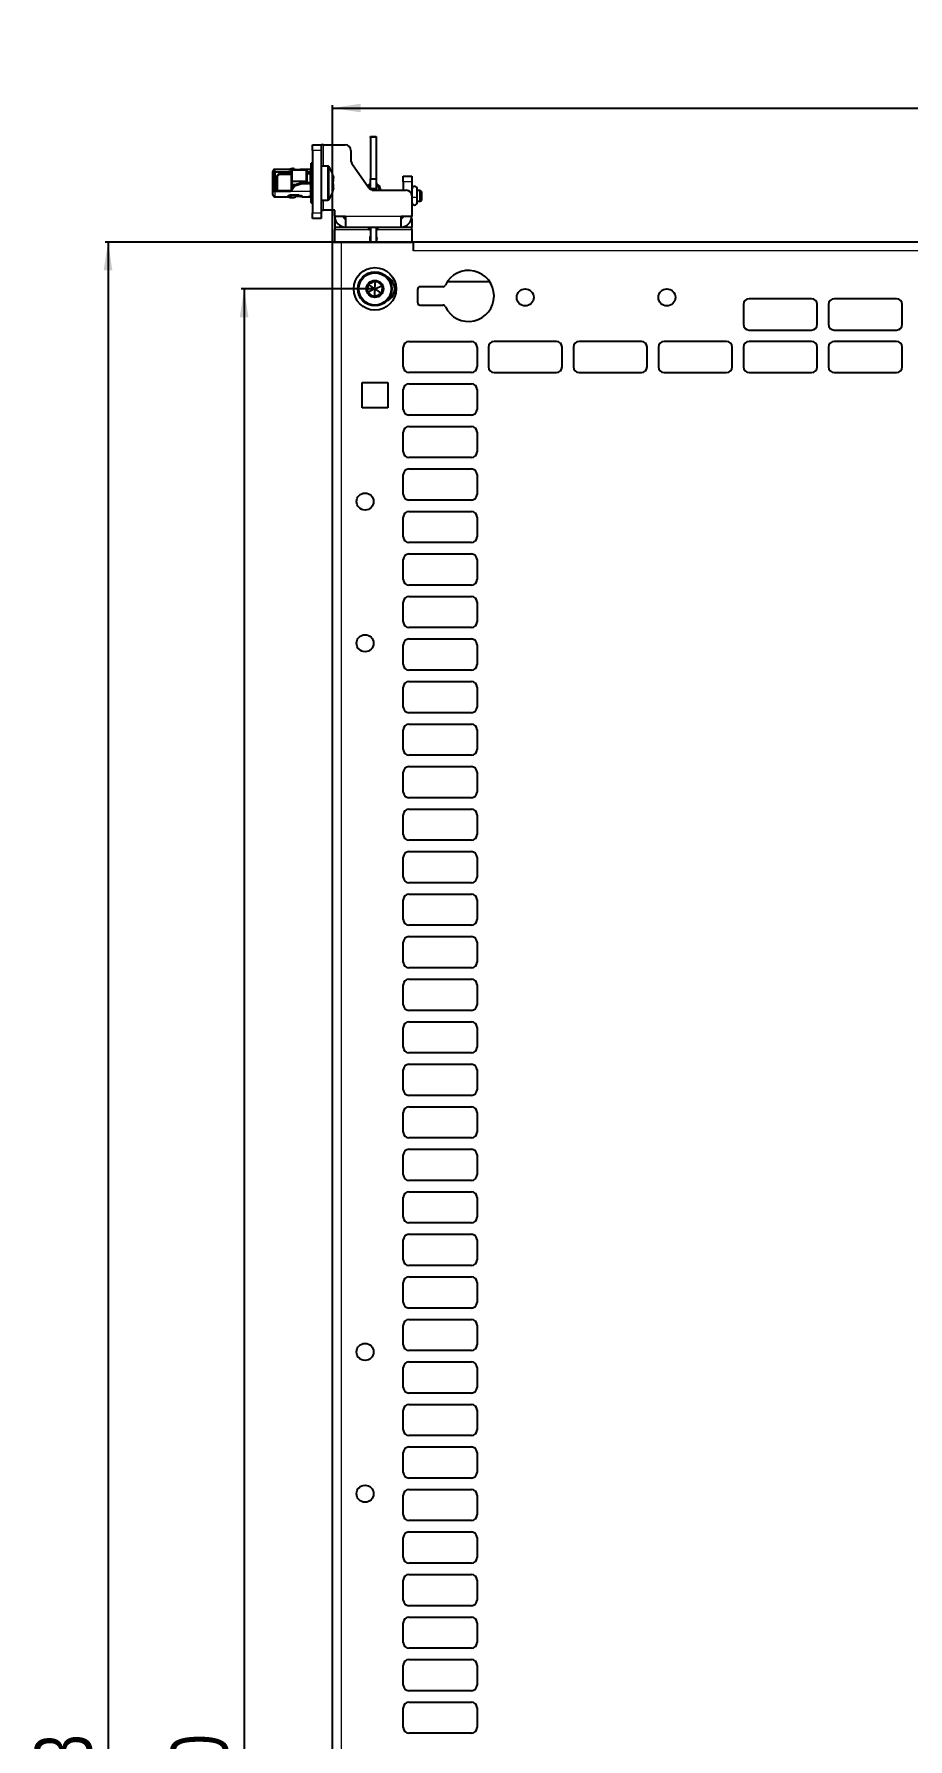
# Model space of a CAD drawing. Header units: millimetres. Extents: x -948 to 1310, y 554 to 2003.
# Drawn here: x -948 to -640, y 1317 to 1918 of the extents above; entities that cross this region are included whole.
import ezdxf

# ---------------------------------------------------------------- set-up
doc = ezdxf.new("R2010")
doc.units = ezdxf.units.MM
doc.layers.add('FORMAT', color=7, linetype='Continuous')
doc.styles.add('SLDTEXTSTYLE0', font='TXT', dxfattribs={"width": 0.75})
doc.dimstyles.new('SLDDIMSTYLE0', dxfattribs={"dimtxt": 20, "dimasz": 10, "dimexe": 0, "dimexo": 0.0625, "dimgap": 5, "dimtad": 2, "dimdec": 1, "dimrnd": 1e-09, "dimzin": 12, "dimdsep": 46, "dimtxsty": 'SLDTEXTSTYLE0', "dimsah": 1, "dimcen": 0.09, "dimadec": 0, "dimazin": 3, "dimtfac": 1, "dimtofl": 0, "dimtmove": 0, "dimatfit": 3, "dimfxl": 0, "dimfrac": 2, "dimtolj": 1, "dimtzin": 12, "dimarcsym": 0})

# ---------------------------------------------------------------- blocks, each defined once
blk = doc.blocks.new('_D')
at = {"layer": 'FORMAT'}
for p, q in [((-814.43, 1844.81), (-923.07, 1844.81)), ((-922.07, 1844.81), (-922.07, 761.79)), ((-814.43, 761.79), (-923.07, 761.79))]:
    blk.add_line(p, q, dxfattribs=at)
for points in [[(-922.07, 1844.81), (-923.61, 1834.81), (-920.54, 1834.81)], [(-922.07, 761.79), (-920.54, 771.79), (-923.61, 771.79)]]:
    blk.add_solid(points, dxfattribs=at)
at = {"layer": 'FORMAT', "insert": (-947.86, 1273.75), "char_height": 20, "attachment_point": 1, "rotation": 90, "style": 'SLDTEXTSTYLE0'}
blk.add_mtext('1083', dxfattribs=at)
blk = doc.blocks.new('_D_1')
at = {"layer": 'FORMAT'}
for p, q in [((-842.92, 1844.81), (-842.92, 1893.1)), ((-842.92, 1892.1), (43.08, 1892.1)), ((43.08, 1844.81), (43.08, 1893.1))]:
    blk.add_line(p, q, dxfattribs=at)
for points in [[(-842.92, 1892.1), (-832.92, 1890.56), (-832.92, 1893.64)], [(43.08, 1892.1), (33.08, 1893.64), (33.08, 1890.56)]]:
    blk.add_solid(points, dxfattribs=at)
at = {"layer": 'FORMAT', "insert": (-422.09, 1917.88), "char_height": 20, "attachment_point": 1, "style": 'SLDTEXTSTYLE0'}
blk.add_mtext('886', dxfattribs=at)
blk = doc.blocks.new('_D_5')
at = {"layer": 'FORMAT'}
for p, q in [((-827.93, 1828.3), (-875.07, 1828.3)), ((-874.07, 1828.3), (-874.07, 778.3)), ((-827.93, 778.3), (-875.07, 778.3))]:
    blk.add_line(p, q, dxfattribs=at)
for points in [[(-874.07, 1828.3), (-875.61, 1818.3), (-872.54, 1818.3)], [(-874.07, 778.3), (-872.54, 788.3), (-875.61, 788.3)]]:
    blk.add_solid(points, dxfattribs=at)
at = {"layer": 'FORMAT', "insert": (-899.86, 1273.75), "char_height": 20, "attachment_point": 1, "rotation": 90, "style": 'SLDTEXTSTYLE0'}
blk.add_mtext('1050', dxfattribs=at)

msp = doc.modelspace()

# ---------------------------------------------------------------- linework, layer by layer
at = {"color": 7, "linetype": 'Continuous', "lineweight": 25}
for p, q in [((-849.92, 1879.1), (-846.92, 1879.1)), ((-849.92, 1877.1), (-849.92, 1879.1)), ((-849.92, 1877.1), (-849.92, 1855.1)), ((-846.92, 1879.1), (-846.92, 1877.1)), ((-846.12, 1879.1), (-846.92, 1879.1)), ((-846.92, 1877.1), (-846.92, 1855.1)), ((-846.12, 1879.1), (-838.42, 1879.1)), ((-836.42, 1877.1), (-836.42, 1873.73)), ((-829.52, 1882.1), (-827.52, 1882.1)), ((-829.52, 1881.73), (-829.52, 1882.1)), ((-829.52, 1881.73), (-829.52, 1867.1)), ((-827.52, 1882.1), (-827.52, 1881.73)), ((-827.52, 1881.73), (-827.52, 1867.1)), ((-858.52, 1870.45), (-863.22, 1870.45)), ((-858.52, 1870.45), (-858.52, 1870.45)), ((-858.52, 1870.42), (-858.52, 1870.45)), ((-854.72, 1870.34), (-858.02, 1870.34)), ((-856, 1870.39), (-855.92, 1870.34)), ((-850.9, 1870.45), (-853.55, 1870.45)), ((-850.87, 1870.45), (-850.62, 1870.45)), ((-850.42, 1862.91), (-850.42, 1872.7)), ((-849.92, 1872.7), (-850.42, 1872.7)), ((-844.6, 1871.6), (-846.92, 1871.6)), ((-836.06, 1872.59), (-830.02, 1863.96)), ((-863.92, 1868.9), (-863.92, 1869.75)), ((-863.92, 1868.9), (-863.42, 1868.9)), ((-863.92, 1867.48), (-863.92, 1868.9)), ((-863.42, 1867.48), (-863.92, 1867.48)), ((-863.92, 1867.25), (-863.92, 1867.48)), ((-863.92, 1862.96), (-863.92, 1867.25)), ((-863.42, 1867.25), (-863.92, 1867.25)), ((-863.42, 1868.9), (-863.42, 1867.48)), ((-863.42, 1867.48), (-863.42, 1867.25)), ((-863.42, 1867.25), (-863.42, 1862.96)), ((-861.22, 1869.46), (-863.22, 1869.46)), ((-863.22, 1868.24), (-863.22, 1868.03)), ((-862.72, 1867.86), (-863.22, 1867.86)), ((-863.22, 1867.86), (-863.22, 1867.63)), ((-863.22, 1867.63), (-862.72, 1867.63)), ((-863.22, 1867.45), (-863.22, 1867.02)), ((-862.92, 1867.02), (-863.22, 1867.02)), ((-863.22, 1867.02), (-863.22, 1866.88)), ((-863.22, 1866.88), (-862.92, 1866.88)), ((-863.22, 1864.33), (-862.92, 1864.33)), ((-862.92, 1863.1), (-862.92, 1867.63)), ((-862.72, 1867.63), (-862.72, 1867.86)), ((-862.42, 1867.98), (-862.42, 1862.97)), ((-857.32, 1868.6), (-861.75, 1868.6)), ((-861.22, 1869.06), (-861.22, 1869.46)), ((-857.32, 1869.46), (-861.22, 1869.46)), ((-861.22, 1869.06), (-857.32, 1869.06)), ((-857.62, 1862.97), (-856.47, 1864.56)), ((-857.32, 1869.92), (-857.21, 1870.16)), ((-857.32, 1866.32), (-857.32, 1869.92)), ((-857.32, 1866.32), (-857.21, 1866.19)), ((-857.32, 1865.13), (-857.32, 1866.32)), ((-857.32, 1865.13), (-857.21, 1864.99)), ((-857.32, 1863.38), (-857.32, 1865.13)), ((-857.21, 1870.16), (-857.21, 1866.19)), ((-852.12, 1870.16), (-857.21, 1870.16)), ((-852.12, 1866.19), (-857.21, 1866.19)), ((-857.21, 1866.19), (-857.21, 1864.99)), ((-855.98, 1864.99), (-857.21, 1864.99)), ((-857.21, 1864.99), (-857.21, 1863.54)), ((-853.72, 1865.65), (-854.56, 1865.54)), ((-852.12, 1865.66), (-853.53, 1865.66)), ((-853.53, 1865.45), (-851.37, 1865.45)), ((-852.12, 1866.19), (-852.12, 1870.16)), ((-852.12, 1870.16), (-851.92, 1870.02)), ((-852.12, 1866.19), (-851.92, 1866.27)), ((-852.12, 1865.66), (-852.12, 1866.19)), ((-851.92, 1865.74), (-852.12, 1865.66)), ((-851.92, 1870.02), (-851.92, 1866.27)), ((-850.62, 1869.46), (-851.92, 1869.46)), ((-851.92, 1869.06), (-850.62, 1869.06)), ((-851.92, 1866.27), (-851.92, 1865.74)), ((-851.37, 1865.75), (-851.92, 1865.75)), ((-850.72, 1869.06), (-850.72, 1865.4)), ((-850.42, 1868.6), (-850.72, 1868.6)), ((-850.42, 1865.45), (-850.72, 1865.4)), ((-850.62, 1865.16), (-850.62, 1864.85)), ((-850.62, 1864.85), (-850.62, 1862.66)), ((-829.52, 1867.1), (-827.52, 1867.1)), ((-829.52, 1863.6), (-829.52, 1867.1)), ((-827.52, 1867.1), (-827.52, 1863.6)), ((-817.92, 1868.1), (-814.92, 1868.1)), ((-817.92, 1866.1), (-817.92, 1868.1)), ((-817.92, 1866.1), (-817.92, 1863.1)), ((-814.92, 1868.1), (-814.92, 1866.1)), ((-814.92, 1866.1), (-814.92, 1861.1)), ((-863.42, 1862.96), (-863.92, 1862.96)), ((-863.92, 1861.45), (-863.92, 1862.96)), ((-863.22, 1863.58), (-862.92, 1863.58)), ((-863.22, 1862.97), (-863.22, 1863.58)), ((-863.22, 1862.97), (-857.62, 1862.97)), ((-857.62, 1862.66), (-863.22, 1862.66)), ((-863.22, 1860.75), (-858.52, 1860.75)), ((-862.92, 1863.1), (-862.79, 1862.97)), ((-858.52, 1860.97), (-858.52, 1861.1)), ((-858.52, 1860.97), (-858.52, 1860.75)), ((-858.52, 1860.76), (-857.43, 1860.58)), ((-854.72, 1861.31), (-858.02, 1861.31)), ((-856.47, 1864.26), (-857.62, 1862.66)), ((-857.62, 1862.97), (-857.62, 1862.66)), ((-854.72, 1860.86), (-855.92, 1860.86)), ((-855.6, 1861.11), (-855.71, 1861.31)), ((-855.6, 1861.11), (-855.6, 1861.11)), ((-853.52, 1860.76), (-853.55, 1860.76)), ((-853.55, 1860.75), (-850.9, 1860.75)), ((-853.52, 1860.76), (-853.52, 1860.88)), ((-851.42, 1860.79), (-851.42, 1860.81)), ((-850.87, 1860.92), (-850.62, 1860.92)), ((-850.87, 1860.75), (-850.62, 1860.75)), ((-850.42, 1862.91), (-849.92, 1862.91)), ((-850.42, 1862.54), (-850.42, 1861.3)), ((-850.42, 1861.3), (-849.92, 1861.3)), ((-850.42, 1858.75), (-850.42, 1861.3)), ((-849.92, 1858.75), (-850.42, 1858.75)), ((-850.42, 1858.75), (-850.42, 1858.5)), ((-849.92, 1858.5), (-850.42, 1858.5)), ((-849.93, 1862.6), (-849.92, 1862.6)), ((-846.92, 1859.6), (-844.6, 1859.6)), ((-827.52, 1863.6), (-829.52, 1863.6)), ((-829.52, 1863.6), (-829.52, 1863.46)), ((-828.38, 1863.1), (-816.92, 1863.1)), ((-827.52, 1863.6), (-827.52, 1863.1)), ((-826.6, 1863.58), (-826.6, 1863.1)), ((-826.6, 1863.58), (-826.6, 1863.57)), ((-826, 1863.1), (-826, 1863.58)), ((-814.89, 1863), (-814.92, 1863)), ((-814.92, 1861.1), (-814.92, 1853.9)), ((-814.92, 1859.2), (-814.89, 1859.2)), ((-814.89, 1863.51), (-814.89, 1860.78)), ((-814.89, 1860.78), (-814.89, 1858.81)), ((-812.99, 1860.78), (-812.99, 1863.51)), ((-811.97, 1863), (-812.99, 1863)), ((-812.99, 1858.81), (-812.99, 1860.78)), ((-812.99, 1859.2), (-811.97, 1859.2)), ((-811.47, 1862.71), (-811.97, 1863)), ((-811.97, 1859.2), (-811.97, 1863)), ((-811.97, 1859.2), (-811.47, 1859.49)), ((-811.47, 1862.71), (-811.47, 1859.49)), ((-849.92, 1853.1), (-849.92, 1855.1)), ((-846.92, 1853.1), (-849.92, 1853.1)), ((-846.92, 1856.1), (-846.12, 1856.1)), ((-846.92, 1855.1), (-846.92, 1853.1)), ((-842.12, 1856.1), (-846.12, 1856.1)), ((-842.12, 1853.9), (-842.12, 1856.1)), ((-842.12, 1853.9), (-838.32, 1853.9)), ((-842.12, 1853.1), (-842.12, 1850.1)), ((-842.04, 1853.1), (-842.12, 1853.1)), ((-838.32, 1853.9), (-838.32, 1850.1)), ((-818.72, 1853.9), (-814.92, 1853.9)), ((-818.72, 1850.1), (-818.72, 1853.9)), ((-814.92, 1853.1), (-815.01, 1853.1)), ((-814.92, 1853.1), (-814.92, 1850.1)), ((-842.12, 1850.1), (-838.32, 1850.1)), ((-842.12, 1850.1), (-842.12, 1849.3)), ((-842.12, 1844.8), (-842.12, 1849.3)), ((-838.32, 1850.1), (-830.02, 1850.1)), ((-830.02, 1850.1), (-827.02, 1850.1)), ((-830.02, 1849.3), (-830.02, 1850.1)), ((-830.02, 1849.3), (-829.52, 1849.3)), ((-829.52, 1850.1), (-829.52, 1844.8)), ((-827.52, 1850.1), (-827.52, 1844.8)), ((-827.52, 1849.3), (-827.02, 1849.3)), ((-827.02, 1850.1), (-818.72, 1850.1)), ((-827.02, 1850.1), (-827.02, 1849.3)), ((-818.72, 1850.1), (-814.92, 1850.1)), ((-814.92, 1849.3), (-814.92, 1850.1)), ((-814.92, 1849.3), (-814.92, 1844.8)), ((-842.92, 761.8), (-842.92, 1844.8)), ((-842.92, 1844.8), (-839.82, 1844.8)), ((-839.82, 1844.8), (-814.42, 1844.8)), ((-814.42, 1844.8), (-814.42, 1844.81)), ((14.58, 1844.81), (-814.42, 1844.81)), ((-814.42, 1844.8), (-814.42, 1841.71)), ((-827.92, 1828.3), (-830.54, 1827.08)), ((-827.92, 1828.3), (-830.29, 1829.96)), ((-827.92, 1828.3), (-828.18, 1825.43)), ((-827.92, 1828.3), (-827.67, 1831.18)), ((-827.92, 1828.3), (-825.31, 1829.52)), ((-827.92, 1828.3), (-825.56, 1826.65)), ((-803.98, 1829.06), (-811.92, 1829.06)), ((-787.44, 1830.81), (-802.41, 1830.81)), ((-812.92, 1828.06), (-812.92, 1823.56)), ((-811.92, 1822.56), (-803.98, 1822.56)), ((-697.92, 1822.8), (-697.92, 1815.8)), ((-673.92, 1824.8), (-695.92, 1824.8)), ((-671.92, 1815.8), (-671.92, 1822.8)), ((-667.92, 1822.8), (-667.92, 1815.8)), ((-643.92, 1824.8), (-665.92, 1824.8)), ((-641.92, 1815.8), (-641.92, 1822.8)), ((-695.92, 1813.8), (-673.92, 1813.8)), ((-665.92, 1813.8), (-643.92, 1813.8)), ((-817.92, 1800.8), (-817.92, 1807.8)), ((-815.92, 1809.8), (-793.92, 1809.8)), ((-791.92, 1807.8), (-791.92, 1800.8)), ((-787.92, 1807.8), (-787.92, 1800.8)), ((-763.92, 1809.8), (-785.92, 1809.8)), ((-761.92, 1800.8), (-761.92, 1807.8)), ((-757.92, 1807.8), (-757.92, 1800.8)), ((-733.92, 1809.8), (-755.92, 1809.8)), ((-731.92, 1800.8), (-731.92, 1807.8)), ((-727.92, 1807.8), (-727.92, 1800.8)), ((-703.92, 1809.8), (-725.92, 1809.8)), ((-701.92, 1800.8), (-701.92, 1807.8)), ((-697.92, 1807.8), (-697.92, 1800.8)), ((-673.92, 1809.8), (-695.92, 1809.8)), ((-671.92, 1800.8), (-671.92, 1807.8)), ((-667.92, 1807.8), (-667.92, 1800.8)), ((-643.92, 1809.8), (-665.92, 1809.8)), ((-641.92, 1800.8), (-641.92, 1807.8)), ((-793.92, 1798.8), (-815.92, 1798.8)), ((-785.92, 1798.8), (-763.92, 1798.8)), ((-755.92, 1798.8), (-733.92, 1798.8)), ((-725.92, 1798.8), (-703.92, 1798.8)), ((-695.92, 1798.8), (-673.92, 1798.8)), ((-665.92, 1798.8), (-643.92, 1798.8)), ((-832.42, 1795.3), (-823.42, 1795.3)), ((-832.42, 1786.3), (-832.42, 1795.3)), ((-823.42, 1795.3), (-823.42, 1786.3)), ((-817.92, 1785.8), (-817.92, 1792.8)), ((-815.92, 1794.8), (-793.92, 1794.8)), ((-791.92, 1792.8), (-791.92, 1785.8)), ((-823.42, 1786.3), (-832.42, 1786.3)), ((-793.92, 1783.8), (-815.92, 1783.8)), ((-817.92, 1770.8), (-817.92, 1777.8)), ((-815.92, 1779.8), (-793.92, 1779.8)), ((-791.92, 1777.8), (-791.92, 1770.8)), ((-793.92, 1768.8), (-815.92, 1768.8)), ((-817.92, 1755.8), (-817.92, 1762.8)), ((-815.92, 1764.8), (-793.92, 1764.8)), ((-791.92, 1762.8), (-791.92, 1755.8)), ((-793.92, 1753.8), (-815.92, 1753.8)), ((-817.92, 1740.8), (-817.92, 1747.8)), ((-815.92, 1749.8), (-793.92, 1749.8)), ((-791.92, 1747.8), (-791.92, 1740.8)), ((-793.92, 1738.8), (-815.92, 1738.8)), ((-817.92, 1725.8), (-817.92, 1732.8)), ((-815.92, 1734.8), (-793.92, 1734.8)), ((-791.92, 1732.8), (-791.92, 1725.8)), ((-793.92, 1723.8), (-815.92, 1723.8)), ((-817.92, 1710.8), (-817.92, 1717.8)), ((-815.92, 1719.8), (-793.92, 1719.8)), ((-791.92, 1717.8), (-791.92, 1710.8)), ((-793.92, 1708.8), (-815.92, 1708.8)), ((-817.92, 1695.8), (-817.92, 1702.8)), ((-815.92, 1704.8), (-793.92, 1704.8)), ((-791.92, 1702.8), (-791.92, 1695.8)), ((-793.92, 1693.8), (-815.92, 1693.8)), ((-817.92, 1680.8), (-817.92, 1687.8)), ((-815.92, 1689.8), (-793.92, 1689.8)), ((-791.92, 1687.8), (-791.92, 1680.8)), ((-793.92, 1678.8), (-815.92, 1678.8)), ((-817.92, 1665.8), (-817.92, 1672.8)), ((-815.92, 1674.8), (-793.92, 1674.8)), ((-791.92, 1672.8), (-791.92, 1665.8)), ((-793.92, 1663.8), (-815.92, 1663.8)), ((-817.92, 1650.8), (-817.92, 1657.8)), ((-815.92, 1659.8), (-793.92, 1659.8)), ((-791.92, 1657.8), (-791.92, 1650.8)), ((-793.92, 1648.8), (-815.92, 1648.8)), ((-817.92, 1635.8), (-817.92, 1642.8)), ((-815.92, 1644.8), (-793.92, 1644.8)), ((-791.92, 1642.8), (-791.92, 1635.8)), ((-793.92, 1633.8), (-815.92, 1633.8)), ((-815.92, 1629.8), (-793.92, 1629.8)), ((-817.92, 1620.8), (-817.92, 1627.8)), ((-791.92, 1627.8), (-791.92, 1620.8)), ((-793.92, 1618.8), (-815.92, 1618.8)), ((-817.92, 1605.8), (-817.92, 1612.8)), ((-815.92, 1614.8), (-793.92, 1614.8)), ((-791.92, 1612.8), (-791.92, 1605.8)), ((-793.92, 1603.8), (-815.92, 1603.8)), ((-815.92, 1599.8), (-793.92, 1599.8)), ((-817.92, 1590.8), (-817.92, 1597.8)), ((-791.92, 1597.8), (-791.92, 1590.8)), ((-793.92, 1588.8), (-815.92, 1588.8)), ((-817.92, 1575.8), (-817.92, 1582.8)), ((-815.92, 1584.8), (-793.92, 1584.8)), ((-791.92, 1582.8), (-791.92, 1575.8)), ((-793.92, 1573.8), (-815.92, 1573.8)), ((-815.92, 1569.8), (-793.92, 1569.8)), ((-817.92, 1560.8), (-817.92, 1567.8)), ((-791.92, 1567.8), (-791.92, 1560.8)), ((-793.92, 1558.8), (-815.92, 1558.8)), ((-817.92, 1545.8), (-817.92, 1552.8)), ((-815.92, 1554.8), (-793.92, 1554.8)), ((-791.92, 1552.8), (-791.92, 1545.8)), ((-793.92, 1543.8), (-815.92, 1543.8)), ((-815.92, 1539.8), (-793.92, 1539.8)), ((-817.92, 1530.8), (-817.92, 1537.8)), ((-791.92, 1537.8), (-791.92, 1530.8)), ((-793.92, 1528.8), (-815.92, 1528.8)), ((-817.92, 1515.8), (-817.92, 1522.8)), ((-815.92, 1524.8), (-793.92, 1524.8)), ((-791.92, 1522.8), (-791.92, 1515.8)), ((-793.92, 1513.8), (-815.92, 1513.8)), ((-815.92, 1509.8), (-793.92, 1509.8)), ((-817.92, 1500.8), (-817.92, 1507.8)), ((-791.92, 1507.8), (-791.92, 1500.8)), ((-793.92, 1498.8), (-815.92, 1498.8)), ((-817.92, 1485.8), (-817.92, 1492.8)), ((-815.92, 1494.8), (-793.92, 1494.8)), ((-791.92, 1492.8), (-791.92, 1485.8)), ((-793.92, 1483.8), (-815.92, 1483.8)), ((-815.92, 1479.8), (-793.92, 1479.8)), ((-817.92, 1470.8), (-817.92, 1477.8)), ((-791.92, 1477.8), (-791.92, 1470.8)), ((-793.92, 1468.8), (-815.92, 1468.8)), ((-817.92, 1455.8), (-817.92, 1462.8)), ((-815.92, 1464.8), (-793.92, 1464.8)), ((-791.92, 1462.8), (-791.92, 1455.8)), ((-793.92, 1453.8), (-815.92, 1453.8)), ((-815.92, 1449.8), (-793.92, 1449.8)), ((-817.92, 1440.8), (-817.92, 1447.8)), ((-791.92, 1447.8), (-791.92, 1440.8)), ((-793.92, 1438.8), (-815.92, 1438.8)), ((-817.92, 1425.8), (-817.92, 1432.8)), ((-815.92, 1434.8), (-793.92, 1434.8)), ((-791.92, 1432.8), (-791.92, 1425.8)), ((-793.92, 1423.8), (-815.92, 1423.8)), ((-815.92, 1419.8), (-793.92, 1419.8)), ((-817.92, 1410.8), (-817.92, 1417.8)), ((-791.92, 1417.8), (-791.92, 1410.8)), ((-793.92, 1408.8), (-815.92, 1408.8)), ((-817.92, 1395.8), (-817.92, 1402.8)), ((-815.92, 1404.8), (-793.92, 1404.8)), ((-791.92, 1402.8), (-791.92, 1395.8)), ((-793.92, 1393.8), (-815.92, 1393.8)), ((-815.92, 1389.8), (-793.92, 1389.8)), ((-817.92, 1380.8), (-817.92, 1387.8)), ((-791.92, 1387.8), (-791.92, 1380.8)), ((-793.92, 1378.8), (-815.92, 1378.8)), ((-817.92, 1365.8), (-817.92, 1372.8)), ((-815.92, 1374.8), (-793.92, 1374.8)), ((-791.92, 1372.8), (-791.92, 1365.8)), ((-793.92, 1363.8), (-815.92, 1363.8)), ((-815.92, 1359.8), (-793.92, 1359.8)), ((-817.92, 1350.8), (-817.92, 1357.8)), ((-791.92, 1357.8), (-791.92, 1350.8)), ((-793.92, 1348.8), (-815.92, 1348.8)), ((-817.92, 1335.8), (-817.92, 1342.8)), ((-815.92, 1344.8), (-793.92, 1344.8)), ((-791.92, 1342.8), (-791.92, 1335.8)), ((-793.92, 1333.8), (-815.92, 1333.8)), ((-815.92, 1329.8), (-793.92, 1329.8)), ((-817.92, 1320.8), (-817.92, 1327.8)), ((-791.92, 1327.8), (-791.92, 1320.8)), ((-793.92, 1318.8), (-815.92, 1318.8))]:
    msp.add_line(p, q, dxfattribs=at)
at = {"color": 8, "linetype": 'Continuous', "lineweight": 18}
for p, q in [((-846.92, 1877.1), (-849.92, 1877.1)), ((-846.12, 1871.6), (-846.12, 1879.1)), ((-827.52, 1881.73), (-829.52, 1881.73)), ((-863.22, 1870.45), (-863.22, 1869.46)), ((-856.03, 1870.34), (-856, 1870.39)), ((-850.62, 1869.46), (-850.62, 1870.45)), ((-844.6, 1871.6), (-844.6, 1859.6)), ((-844.16, 1871.37), (-844.16, 1859.83)), ((-856.47, 1864.56), (-856.47, 1864.26)), ((-853.72, 1865.43), (-853.72, 1865.65)), ((-853.53, 1865.66), (-853.53, 1865.45)), ((-851.37, 1865.45), (-851.37, 1865.75)), ((-850.62, 1868.6), (-850.62, 1869.06)), ((-814.92, 1866.1), (-817.92, 1866.1)), ((-863.22, 1862.66), (-863.22, 1860.75)), ((-850.62, 1862.66), (-857.62, 1862.66)), ((-854.72, 1860.86), (-854.72, 1861.31)), ((-850.87, 1860.92), (-850.87, 1860.75)), ((-850.62, 1860.92), (-850.62, 1862.66)), ((-846.12, 1856.1), (-846.12, 1859.6)), ((-849.92, 1855.1), (-846.92, 1855.1)), ((-838.32, 1853.9), (-818.72, 1853.9)), ((-842.12, 1849.3), (-830.02, 1849.3)), ((-827.02, 1849.3), (-814.92, 1849.3)), ((-839.82, 1844.8), (-839.82, 761.8)), ((14.58, 1841.71), (-814.42, 1841.71))]:
    msp.add_line(p, q, dxfattribs=at)
at = {"color": 7, "linetype": 'Continuous', "lineweight": 25, "flags": 128}
for points in [[(-863.42, 1868.12), (-863.42, 1868.14), (-863.41, 1868.16), (-863.39, 1868.18), (-863.37, 1868.2), (-863.34, 1868.22), (-863.3, 1868.23), (-863.26, 1868.24), (-863.22, 1868.24)], [(-850.42, 1869.09), (-850.49, 1869.07), (-850.62, 1869.06)], [(-863.42, 1863.09), (-863.42, 1863.06), (-863.41, 1863.04), (-863.39, 1863.02), (-863.37, 1863), (-863.34, 1862.99), (-863.3, 1862.98), (-863.26, 1862.97), (-863.22, 1862.97)], [(-850.42, 1862.95), (-850.49, 1862.96), (-850.62, 1862.97)], [(-850.42, 1862.54), (-850.43, 1862.57), (-850.44, 1862.59), (-850.46, 1862.61), (-850.48, 1862.63), (-850.51, 1862.64), (-850.55, 1862.66), (-850.59, 1862.66), (-850.62, 1862.66)], [(-827.52, 1846.8), (-827.37, 1846.53), (-827.27, 1846.05)], [(-827.27, 1846.05), (-827.37, 1845.57), (-827.52, 1845.3)]]:
    msp.add_lwpolyline(points, dxfattribs=at)
at = {"color": 8, "linetype": 'Continuous', "lineweight": 18, "flags": 128}
msp.add_lwpolyline([(-826.6, 1863.57), (-826.6, 1863.57), (-826.57, 1863.5), (-826.5, 1863.44), (-826.4, 1863.41), (-826.29, 1863.4), (-826.17, 1863.41), (-826.08, 1863.46), (-826.02, 1863.52), (-826, 1863.58)], dxfattribs=at)
at = {"color": 7, "linetype": 'Continuous', "lineweight": 25}
for centre, radius in [((-827.92, 1828.3), 7.5), ((-827.92, 1828.3), 6), ((-827.92, 1828.3), 5.7), ((-827.92, 1828.3), 3), ((-774.92, 1825.31), 3), ((-724.92, 1825.31), 3), ((-831.42, 1753.3), 3), ((-831.42, 1703.3), 3), ((-831.42, 1453.3), 3), ((-831.42, 1403.3), 3)]:
    msp.add_circle(centre, radius, dxfattribs=at)
for centre, radius, start, end in [((-838.42, 1877.1), 2, 0, 90), ((-863.22, 1869.75), 0.7, 90, 180), ((-850.62, 1870.65), 0.2, 269.9998, 359.9998), ((-844.6, 1871.06), 0.54, 35.25153, 90), ((-852.32, 1865.6), 10, 10.88492, 35.25153), ((-834.42, 1873.73), 2, 180, 214.99202), ((-863.29, 1868.82), 0.641, 84.2482, 172.76341), ((-863.24, 1868.88), 0.183, 84.2482, 172.76341), ((-853.53, 1864.52), 0.932, 89.97001, 102.02775), ((-851.31, 1865.07), 0.687, 7.23659, 95.7518), ((-851.31, 1864.77), 0.687, 7.23659, 95.7518), ((-850.61, 1869.64), 0.183, 264.2482, 352.76341), ((-813.94, 1863.51), 0.95, 0, 180), ((-863.22, 1861.45), 0.7, 180, 270), ((-863.31, 1863.37), 0.71, 215.13134, 277.00891), ((-850.62, 1860.73), 0.197, 1.0398, 91.00336), ((-850.62, 1860.55), 0.2, 0.0002, 90.0002), ((-850.38, 1862.46), 0.46, 10.17904, 76.87192), ((-844.6, 1860.14), 0.54, 270, 324.74847), ((-852.32, 1865.6), 10, 324.74847, 349.02158), ((-828.38, 1865.1), 2, 214.99202, 270), ((-816.92, 1861.1), 2, 0, 90), ((-813.94, 1858.81), 0.95, 180, 0), ((-838.32, 1853.9), 3.8, 180, 270), ((-838.32, 1853.9), 0.8, 180, 270), ((-818.72, 1853.9), 3.8, 270, 0), ((-818.72, 1853.9), 0.8, 270, 0), ((-828.52, 1846.05), 1.25, 143.1301, 216.8699), ((-794.92, 1825.81), 9, 205.15066, 154.84934), ((-825.42, 1828.3), 4.5, 294.97497, 65.02503), ((-811.92, 1828.06), 1, 90, 180), ((-803.98, 1830.06), 1, 270, 334.84934), ((-811.92, 1823.56), 1, 180, 270), ((-803.98, 1821.56), 1, 25.15066, 90), ((-695.92, 1822.8), 2, 90, 180), ((-673.92, 1822.8), 2, 0, 90), ((-665.92, 1822.8), 2, 90, 180), ((-643.92, 1822.8), 2, 0, 90), ((-695.92, 1815.8), 2, 180, 270), ((-673.92, 1815.8), 2, 270, 0), ((-665.92, 1815.8), 2, 180, 270), ((-643.92, 1815.8), 2, 270, 0), ((-815.92, 1807.8), 2, 90, 180), ((-793.92, 1807.8), 2, 0, 90), ((-785.92, 1807.8), 2, 90, 180), ((-763.92, 1807.8), 2, 0, 90), ((-755.92, 1807.8), 2, 90, 180), ((-733.92, 1807.8), 2, 0, 90), ((-725.92, 1807.8), 2, 90, 180), ((-703.92, 1807.8), 2, 0, 90), ((-695.92, 1807.8), 2, 90, 180), ((-673.92, 1807.8), 2, 0, 90), ((-665.92, 1807.8), 2, 90, 180), ((-643.92, 1807.8), 2, 0, 90), ((-815.92, 1800.8), 2, 180, 270), ((-793.92, 1800.8), 2, 270, 360), ((-785.92, 1800.8), 2, 180, 270), ((-763.92, 1800.8), 2, 270, 0), ((-755.92, 1800.8), 2, 180, 270), ((-733.92, 1800.8), 2, 270, 0), ((-725.92, 1800.8), 2, 180, 270), ((-703.92, 1800.8), 2, 270, 0), ((-695.92, 1800.8), 2, 180, 270), ((-673.92, 1800.8), 2, 270, 0), ((-665.92, 1800.8), 2, 180, 270), ((-643.92, 1800.8), 2, 270, 0), ((-815.92, 1792.8), 2, 90, 180), ((-793.92, 1792.8), 2, 0, 90), ((-815.92, 1785.8), 2, 180, 270), ((-793.92, 1785.8), 2, 270, 0), ((-815.92, 1777.8), 2, 90, 180), ((-793.92, 1777.8), 2, 0, 90), ((-815.92, 1770.8), 2, 180, 270), ((-793.92, 1770.8), 2, 270, 0), ((-815.92, 1762.8), 2, 90, 180), ((-793.92, 1762.8), 2, 0, 90), ((-815.92, 1755.8), 2, 180, 270), ((-793.92, 1755.8), 2, 270, 0), ((-815.92, 1747.8), 2, 90, 180), ((-793.92, 1747.8), 2, 0, 90), ((-815.92, 1740.8), 2, 180, 270), ((-793.92, 1740.8), 2, 270, 0), ((-815.92, 1732.8), 2, 90, 180), ((-793.92, 1732.8), 2, 0, 90), ((-815.92, 1725.8), 2, 180, 270), ((-793.92, 1725.8), 2, 270, 0), ((-815.92, 1717.8), 2, 90, 180), ((-793.92, 1717.8), 2, 0, 90), ((-815.92, 1710.8), 2, 180, 270), ((-793.92, 1710.8), 2, 270, 0), ((-815.92, 1702.8), 2, 90, 180), ((-793.92, 1702.8), 2, 0, 90), ((-815.92, 1695.8), 2, 180, 270), ((-793.92, 1695.8), 2, 270, 0), ((-815.92, 1687.8), 2, 90, 180), ((-793.92, 1687.8), 2, 0, 90), ((-815.92, 1680.8), 2, 180, 270), ((-793.92, 1680.8), 2, 270, 0), ((-815.92, 1672.8), 2, 90, 180), ((-793.92, 1672.8), 2, 0, 90), ((-815.92, 1665.8), 2, 180, 270), ((-793.92, 1665.8), 2, 270, 0), ((-815.92, 1657.8), 2, 90, 180), ((-793.92, 1657.8), 2, 0, 90), ((-815.92, 1650.8), 2, 180, 270), ((-793.92, 1650.8), 2, 270, 0), ((-815.92, 1642.8), 2, 90, 180), ((-793.92, 1642.8), 2, 0, 90), ((-815.92, 1635.8), 2, 180, 270), ((-793.92, 1635.8), 2, 270, 0), ((-815.92, 1627.8), 2, 90, 180), ((-793.92, 1627.8), 2, 0, 90), ((-815.92, 1620.8), 2, 180, 270), ((-793.92, 1620.8), 2, 270, 0), ((-815.92, 1612.8), 2, 90, 180), ((-793.92, 1612.8), 2, 0, 90), ((-815.92, 1605.8), 2, 180, 270), ((-793.92, 1605.8), 2, 270, 0), ((-815.92, 1597.8), 2, 90, 180), ((-793.92, 1597.8), 2, 0, 90), ((-815.92, 1590.8), 2, 180, 270), ((-793.92, 1590.8), 2, 270, 0), ((-815.92, 1582.8), 2, 90, 180), ((-793.92, 1582.8), 2, 0, 90), ((-815.92, 1575.8), 2, 180, 270), ((-793.92, 1575.8), 2, 270, 0), ((-815.92, 1567.8), 2, 90, 180), ((-793.92, 1567.8), 2, 0, 90), ((-815.92, 1560.8), 2, 180, 270), ((-793.92, 1560.8), 2, 270, 0), ((-815.92, 1552.8), 2, 90, 180), ((-793.92, 1552.8), 2, 0, 90), ((-815.92, 1545.8), 2, 180, 270), ((-793.92, 1545.8), 2, 270, 0), ((-815.92, 1537.8), 2, 90, 180), ((-793.92, 1537.8), 2, 0, 90), ((-815.92, 1530.8), 2, 180, 270), ((-793.92, 1530.8), 2, 270, 0), ((-815.92, 1522.8), 2, 90, 180), ((-793.92, 1522.8), 2, 0, 90), ((-815.92, 1515.8), 2, 180, 270), ((-793.92, 1515.8), 2, 270, 0), ((-815.92, 1507.8), 2, 90, 180), ((-793.92, 1507.8), 2, 0, 90), ((-815.92, 1500.8), 2, 180, 270), ((-793.92, 1500.8), 2, 270, 0), ((-815.92, 1492.8), 2, 90, 180), ((-793.92, 1492.8), 2, 0, 90), ((-815.92, 1485.8), 2, 180, 270), ((-793.92, 1485.8), 2, 270, 0), ((-815.92, 1477.8), 2, 90, 180), ((-793.92, 1477.8), 2, 0, 90), ((-815.92, 1470.8), 2, 180, 270), ((-793.92, 1470.8), 2, 270, 0), ((-815.92, 1462.8), 2, 90, 180), ((-793.92, 1462.8), 2, 0, 90), ((-815.92, 1455.8), 2, 180, 270), ((-793.92, 1455.8), 2, 270, 0), ((-815.92, 1447.8), 2, 90, 180), ((-793.92, 1447.8), 2, 0, 90), ((-815.92, 1440.8), 2, 180, 270), ((-793.92, 1440.8), 2, 270, 0), ((-815.92, 1432.8), 2, 90, 180), ((-793.92, 1432.8), 2, 0, 90), ((-815.92, 1425.8), 2, 180, 270), ((-793.92, 1425.8), 2, 270, 0), ((-815.92, 1417.8), 2, 90, 180), ((-793.92, 1417.8), 2, 0, 90), ((-815.92, 1410.8), 2, 180, 270), ((-793.92, 1410.8), 2, 270, 0), ((-815.92, 1402.8), 2, 90, 180), ((-793.92, 1402.8), 2, 0, 90), ((-815.92, 1395.8), 2, 180, 270), ((-793.92, 1395.8), 2, 270, 0), ((-815.92, 1387.8), 2, 90, 180), ((-793.92, 1387.8), 2, 0, 90), ((-815.92, 1380.8), 2, 180, 270), ((-793.92, 1380.8), 2, 270, 0), ((-815.92, 1372.8), 2, 90, 180), ((-793.92, 1372.8), 2, 0, 90), ((-815.92, 1365.8), 2, 180, 270), ((-793.92, 1365.8), 2, 270, 0), ((-815.92, 1357.8), 2, 90, 180), ((-793.92, 1357.8), 2, 0, 90), ((-815.92, 1350.8), 2, 180, 270), ((-793.92, 1350.8), 2, 270, 0), ((-815.92, 1342.8), 2, 90, 180), ((-793.92, 1342.8), 2, 0, 90), ((-815.92, 1335.8), 2, 180, 270), ((-793.92, 1335.8), 2, 270, 0), ((-815.92, 1327.8), 2, 90, 180), ((-793.92, 1327.8), 2, 0, 90), ((-815.92, 1320.8), 2, 180, 270), ((-793.92, 1320.8), 2, 270, 0)]:
    msp.add_arc(centre, radius, start, end, dxfattribs=at)
at = {"color": 8, "linetype": 'Continuous', "lineweight": 18}
for centre, start, end in [((-814.17, 1862.19), 243.08911, 278.36945), ((-813.71, 1862.19), 261.63055, 296.91089)]:
    msp.add_arc(centre, 1.59, start, end, dxfattribs=at)
at = {"color": 7, "linetype": 'Continuous', "lineweight": 25}
msp.add_ellipse((-853.53, 1865.32), major_axis=(0.75, 0), ratio=0.445831, start_param=1.570796, end_param=1.83344, dxfattribs=at)
for points, knots in [([(-858.52, 1870.45), (-858.03, 1870.57), (-857.35, 1870.72), (-856.46, 1870.7), (-856.16, 1870.49), (-856, 1870.39)], [0, 0, 0, 0, 0.587693, 0.790818, 1, 1, 1, 1]), ([(-858.02, 1870.34), (-858.08, 1870.34), (-858.19, 1870.34), (-858.34, 1870.36), (-858.46, 1870.39), (-858.52, 1870.41), (-858.52, 1870.42), (-858.52, 1870.42)], [0, 0, 0, 0, 0.214445, 0.428893, 0.643239, 0.857188, 1, 1, 1, 1]), ([(-856.42, 1870.62), (-856.48, 1870.65), (-856.57, 1870.7), (-856.72, 1870.73), (-856.95, 1870.72), (-857.25, 1870.65), (-857.51, 1870.61), (-857.6, 1870.6)], [0, 0, 0, 0, 0.1959601, 0.2923906, 0.38871, 0.7887313, 1, 1, 1, 1]), ([(-853.55, 1870.45), (-853.56, 1870.45), (-853.58, 1870.45), (-853.76, 1870.42), (-854.06, 1870.38), (-854.4, 1870.35), (-854.63, 1870.34), (-854.72, 1870.34)], [0, 0, 0, 0, 0.1326214, 0.3673445, 0.5984034, 0.8309546, 1, 1, 1, 1]), ([(-863.22, 1869.46), (-863.22, 1869.2), (-863.22, 1868.72), (-863.22, 1868.12), (-863.22, 1867.86)], [0, 0, 0, 0, 0.559866, 1, 1, 1, 1]), ([(-863.22, 1862.97), (-863.22, 1863.16), (-863.22, 1863.57), (-863.22, 1864.07), (-863.22, 1864.33)], [0, 0, 0, 0, 0.464597, 1, 1, 1, 1]), ([(-861.22, 1869.46), (-861.5, 1869.2), (-862, 1868.72), (-862.5, 1868.12), (-862.72, 1867.86)], [0, 0, 0, 0, 0.559911, 1, 1, 1, 1]), ([(-861.22, 1869.06), (-861.5, 1868.83), (-862, 1868.41), (-862.5, 1867.87), (-862.72, 1867.63)], [0, 0, 0, 0, 0.559868, 1, 1, 1, 1]), ([(-856.47, 1864.56), (-856.35, 1864.69), (-856.11, 1864.96), (-855.44, 1865.3), (-854.9, 1865.45), (-854.56, 1865.54)], [0, 0, 0, 0, 0.261809, 0.533628, 1, 1, 1, 1]), ([(-856.47, 1864.26), (-856.3, 1864.43), (-855.95, 1864.78), (-854.97, 1865.16), (-854.2, 1865.32), (-853.72, 1865.43)], [0, 0, 0, 0, 0.254027, 0.526591, 1, 1, 1, 1]), ([(-850.42, 1865.4), (-850.43, 1865.4), (-850.43, 1865.41), (-850.44, 1865.42), (-850.48, 1865.42), (-850.56, 1865.41), (-850.63, 1865.4), (-850.67, 1865.39), (-850.69, 1865.39)], [0, 0, 0, 0, 0.161749, 0.312679, 0.446325, 0.64768, 0.862835, 1, 1, 1, 1]), ([(-842.72, 1865.84), (-842.72, 1865.85), (-842.72, 1865.87), (-842.71, 1865.92), (-842.67, 1866.03), (-842.59, 1866.15), (-842.52, 1866.35), (-842.49, 1866.63), (-842.52, 1867.07), (-842.59, 1867.53), (-842.67, 1867.89), (-842.71, 1868.03), (-842.72, 1868.1), (-842.72, 1868.13), (-842.72, 1868.14), (-842.72, 1868.15), (-842.71, 1868.14), (-842.65, 1868.01), (-842.56, 1867.74), (-842.5, 1867.48), (-842.5, 1867.47), (-842.51, 1867.47)], [0, 0, 0, 0, 0.005558, 0.013374, 0.035034, 0.131849, 0.247035, 0.319984, 0.393529, 0.553866, 0.60656, 0.632964, 0.646239, 0.65197, 0.65776, 0.662732, 0.671493, 0.698625, 0.8253, 0.953094, 1, 1, 1, 1]), ([(-842.51, 1863.7), (-842.51, 1863.72), (-842.49, 1863.77), (-842.52, 1863.71), (-842.6, 1863.51), (-842.68, 1863.34), (-842.71, 1863.29), (-842.72, 1863.29), (-842.72, 1863.3), (-842.72, 1863.32), (-842.72, 1863.35), (-842.7, 1863.44), (-842.62, 1863.78), (-842.54, 1864.23), (-842.49, 1864.75), (-842.51, 1865.18), (-842.59, 1865.42), (-842.66, 1865.6), (-842.69, 1865.67), (-842.7, 1865.73), (-842.72, 1865.78), (-842.72, 1865.82), (-842.72, 1865.84), (-842.72, 1865.84)], [0, 0, 0, 0, 0.029808, 0.101722, 0.265658, 0.314468, 0.33896, 0.348832, 0.354202, 0.359616, 0.365729, 0.3767, 0.418569, 0.583882, 0.661985, 0.741086, 0.894598, 0.932496, 0.956593, 0.972453, 0.988405, 0.994772, 1, 1, 1, 1]), ([(-829.52, 1865.33), (-829.79, 1865.21), (-830.18, 1865.04), (-830.41, 1864.73), (-830.49, 1864.63)], [0, 0, 0, 0, 0.66775, 1, 1, 1, 1]), ([(-830.14, 1864.13), (-830.13, 1864.17), (-830.03, 1864.36), (-829.8, 1864.56), (-829.56, 1864.65), (-829.52, 1864.66)], [0, 0, 0, 0, 0.1700399, 0.879402, 1, 1, 1, 1]), ([(-826, 1863.58), (-826.01, 1863.72), (-826.04, 1864.1), (-826.35, 1864.67), (-826.87, 1865.16), (-827.33, 1865.31), (-827.52, 1865.37)], [0, 0, 0, 0, 0.173097, 0.475053, 0.778671, 1, 1, 1, 1]), ([(-827.52, 1864.75), (-827.36, 1864.67), (-827.01, 1864.49), (-826.67, 1864.07), (-826.62, 1863.74), (-826.6, 1863.58)], [0, 0, 0, 0, 0.296716, 0.64973, 1, 1, 1, 1]), ([(-858.52, 1861.1), (-858.52, 1861.12), (-858.51, 1861.16), (-858.42, 1861.23), (-858.3, 1861.28), (-858.16, 1861.3), (-858.06, 1861.31), (-858.02, 1861.31)], [0, 0, 0, 0, 0.214373, 0.428779, 0.642592, 0.856666, 1, 1, 1, 1]), ([(-858.52, 1860.97), (-858.03, 1860.85), (-857.35, 1860.68), (-856.46, 1860.65), (-856.16, 1860.85), (-856, 1860.96)], [0, 0, 0, 0, 0.5876932, 0.7908183, 1, 1, 1, 1]), ([(-858.52, 1860.75), (-858.03, 1860.64), (-857.35, 1860.48), (-856.46, 1860.5), (-856.16, 1860.71), (-856, 1860.82)], [0, 0, 0, 0, 0.587693, 0.790818, 1, 1, 1, 1]), ([(-857.59, 1860.6), (-857.52, 1860.59), (-857.31, 1860.56), (-857.11, 1860.53), (-856.99, 1860.5)], [0, 0, 0, 0, 0.337574, 1, 1, 1, 1]), ([(-855.6, 1861.11), (-855.6, 1861.12), (-855.61, 1861.13), (-855.69, 1861.1), (-855.8, 1861.06), (-855.91, 1861), (-855.98, 1860.97), (-856, 1860.96)], [0, 0, 0, 0, 0.225883, 0.451767, 0.67765, 0.903524, 1, 1, 1, 1]), ([(-856, 1860.82), (-855.95, 1860.85), (-855.85, 1860.9), (-855.73, 1860.98), (-855.64, 1861.05), (-855.6, 1861.09), (-855.6, 1861.1), (-855.6, 1861.11)], [0, 0, 0, 0, 0.225867, 0.451734, 0.677598, 0.903479, 1, 1, 1, 1]), ([(-854.72, 1861.31), (-854.59, 1861.3), (-854.32, 1861.29), (-853.96, 1861.2), (-853.69, 1861.08), (-853.55, 1860.96), (-853.53, 1860.91), (-853.52, 1860.88)], [0, 0, 0, 0, 0.213238, 0.42649, 0.63916, 0.849598, 1, 1, 1, 1]), ([(-853.59, 1860.76), (-853.64, 1860.77), (-853.75, 1860.78), (-854.06, 1860.83), (-854.4, 1860.86), (-854.63, 1860.86), (-854.72, 1860.86)], [0, 0, 0, 0, 0.270612, 0.537, 0.805108, 1, 1, 1, 1]), ([(-851.42, 1860.81), (-851.42, 1860.82), (-851.41, 1860.84), (-851.31, 1860.87), (-851.17, 1860.9), (-851.02, 1860.92), (-850.92, 1860.92), (-850.87, 1860.92)], [0, 0, 0, 0, 0.2143054, 0.4286504, 0.6422794, 0.8562229, 1, 1, 1, 1]), ([(-850.87, 1860.75), (-850.94, 1860.75), (-851.06, 1860.75), (-851.22, 1860.75), (-851.35, 1860.76), (-851.42, 1860.77), (-851.42, 1860.78), (-851.42, 1860.79)], [0, 0, 0, 0, 0.2143929, 0.4287887, 0.6430611, 0.8568545, 1, 1, 1, 1]), ([(-850.42, 1864.22), (-850.43, 1864.22), (-850.43, 1864.23), (-850.44, 1864.24), (-850.48, 1864.25), (-850.55, 1864.26), (-850.6, 1864.27), (-850.62, 1864.27)], [0, 0, 0, 0, 0.195302, 0.377541, 0.538909, 0.761383, 1, 1, 1, 1]), ([(-830.54, 1827.08), (-830.51, 1827.4), (-830.44, 1828.2), (-830.36, 1829.19), (-830.3, 1829.81), (-830.29, 1829.96)], [0, 0, 0, 0, 0.341758, 0.840485, 1, 1, 1, 1]), ([(-830.29, 1829.96), (-829.82, 1830.18), (-828.95, 1830.58), (-828.08, 1830.99), (-827.67, 1831.18)], [0, 0, 0, 0, 0.534686, 1, 1, 1, 1]), ([(-827.67, 1831.18), (-827.25, 1830.88), (-826.46, 1830.33), (-825.67, 1829.78), (-825.31, 1829.52)], [0, 0, 0, 0, 0.534686, 1, 1, 1, 1]), ([(-825.31, 1829.52), (-825.32, 1829.37), (-825.38, 1828.76), (-825.46, 1827.76), (-825.53, 1826.97), (-825.56, 1826.65)], [0, 0, 0, 0, 0.159515, 0.658242, 1, 1, 1, 1]), ([(-828.18, 1825.43), (-828.6, 1825.72), (-829.39, 1826.28), (-830.17, 1826.83), (-830.54, 1827.08)], [0, 0, 0, 0, 0.534686, 1, 1, 1, 1]), ([(-825.56, 1826.65), (-826.03, 1826.43), (-826.9, 1826.02), (-827.77, 1825.62), (-828.18, 1825.43)], [0, 0, 0, 0, 0.534686, 1, 1, 1, 1])]:
    msp.add_open_spline(points, degree=3, knots=knots, dxfattribs=at)
at = {"color": 8, "linetype": 'Continuous', "lineweight": 18}
msp.add_open_spline([(-856, 1860.96), (-856.04, 1861.03), (-856.11, 1861.15), (-856.18, 1861.26), (-856.2, 1861.31)], degree=3, knots=[0, 0, 0, 0, 0.616998, 1, 1, 1, 1], dxfattribs=at)

# ---------------------------------------------------------------- dimensions: what is measured, and where the dimension line sits
at = {"layer": 'FORMAT'}
for base, p1, p2, angle, picture, middle in [((43.08, 1892.1), (-842.92, 1844.8), (43.08, 1844.8), 0, '_D_1', (-399.92, 1892.1)), ((-922.07, 761.79), (-814.42, 1844.81), (-814.42, 761.79), 90, '_D', (-922.07, 1303.3)), ((-874.07, 778.3), (-827.92, 1828.3), (-827.92, 778.3), 90, '_D_5', (-874.07, 1303.3))]:
    dim = msp.add_linear_dim(base=base, p1=p1, p2=p2, angle=angle, dimstyle='SLDDIMSTYLE0', dxfattribs=at)
    dim.commit()
    dim.dimension.update_dxf_attribs({"geometry": picture, "text_midpoint": middle, "dimtype": 160})

doc.saveas('drawing.dxf')
